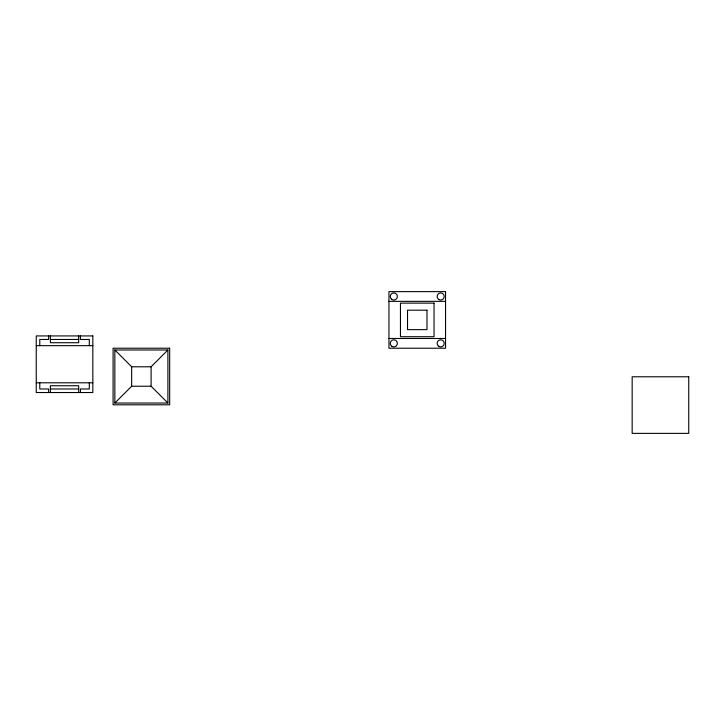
<?xml version="1.0" encoding="UTF-8"?>
<svg xmlns="http://www.w3.org/2000/svg" width="725" height="725" viewBox="0 0 725 725"><rect width="100%" height="100%" fill="white"/><g stroke="black" fill="none" stroke-linecap="round" stroke-linejoin="round"><path stroke-width="1.09" d="M114.849 403.037L131.651 386.235L151.108 386.235L167.901 403.037L114.849 403.037L114.849 349.985L167.901 349.985L167.901 403.037M114.849 349.985L131.651 366.787L151.108 366.787L167.901 349.985M388.953 301.355L445.549 301.355M388.953 338.484L445.549 338.484M50.397 339.463L78.69 339.463M36.25 345.653L92.836 345.653M36.25 382.791L92.836 382.791M50.397 388.981L78.69 388.981M151.108 366.787L151.108 386.235M131.651 366.787L131.651 386.235M89.302 345.653L89.302 339.463L80.457 339.463L80.457 335.929M89.302 382.791L89.302 388.981L80.457 388.981L80.457 392.524M78.69 335.929L78.69 342.717L50.397 342.717L50.397 335.929M78.69 392.524L78.69 385.736L50.397 385.736L50.397 392.524M48.629 335.929L48.629 339.463L39.784 339.463L39.784 345.653M48.629 392.524L48.629 388.981L39.784 388.981L39.784 382.791M445.549 291.622L388.953 291.622L388.953 348.218L445.549 348.218L445.549 291.622M434.048 303.123L400.454 303.123L400.454 336.717L434.048 336.717L434.048 303.123M426.98 310.191L407.522 310.191L407.522 329.648L426.98 329.648L426.98 310.191M92.836 335.929L36.25 335.929L36.25 392.524L92.836 392.524L92.836 335.929M169.677 348.218L113.082 348.218L113.082 404.804L169.677 404.804L169.677 348.218M688.75 376.782L632.164 376.782L632.164 433.378L688.75 433.378L688.75 376.782M438.652 346.242A3.534 3.534 0 0 0 444.208 343.668A3.534 3.534 0 0 0 439.187 340.143A3.534 3.534 0 0 0 438.652 346.242M438.915 299.552A3.534 3.534 0 0 0 444.217 296.489A3.534 3.534 0 0 0 438.915 293.426A3.534 3.534 0 0 0 438.915 299.552M391.944 346.351A3.534 3.534 0 0 0 397.354 343.469A3.534 3.534 0 0 0 392.162 340.233A3.534 3.534 0 0 0 391.944 346.351M391.572 299.217A3.534 3.534 0 0 0 397.309 297.069A3.534 3.534 0 0 0 392.578 293.172A3.534 3.534 0 0 0 391.572 299.217"/></g></svg>
